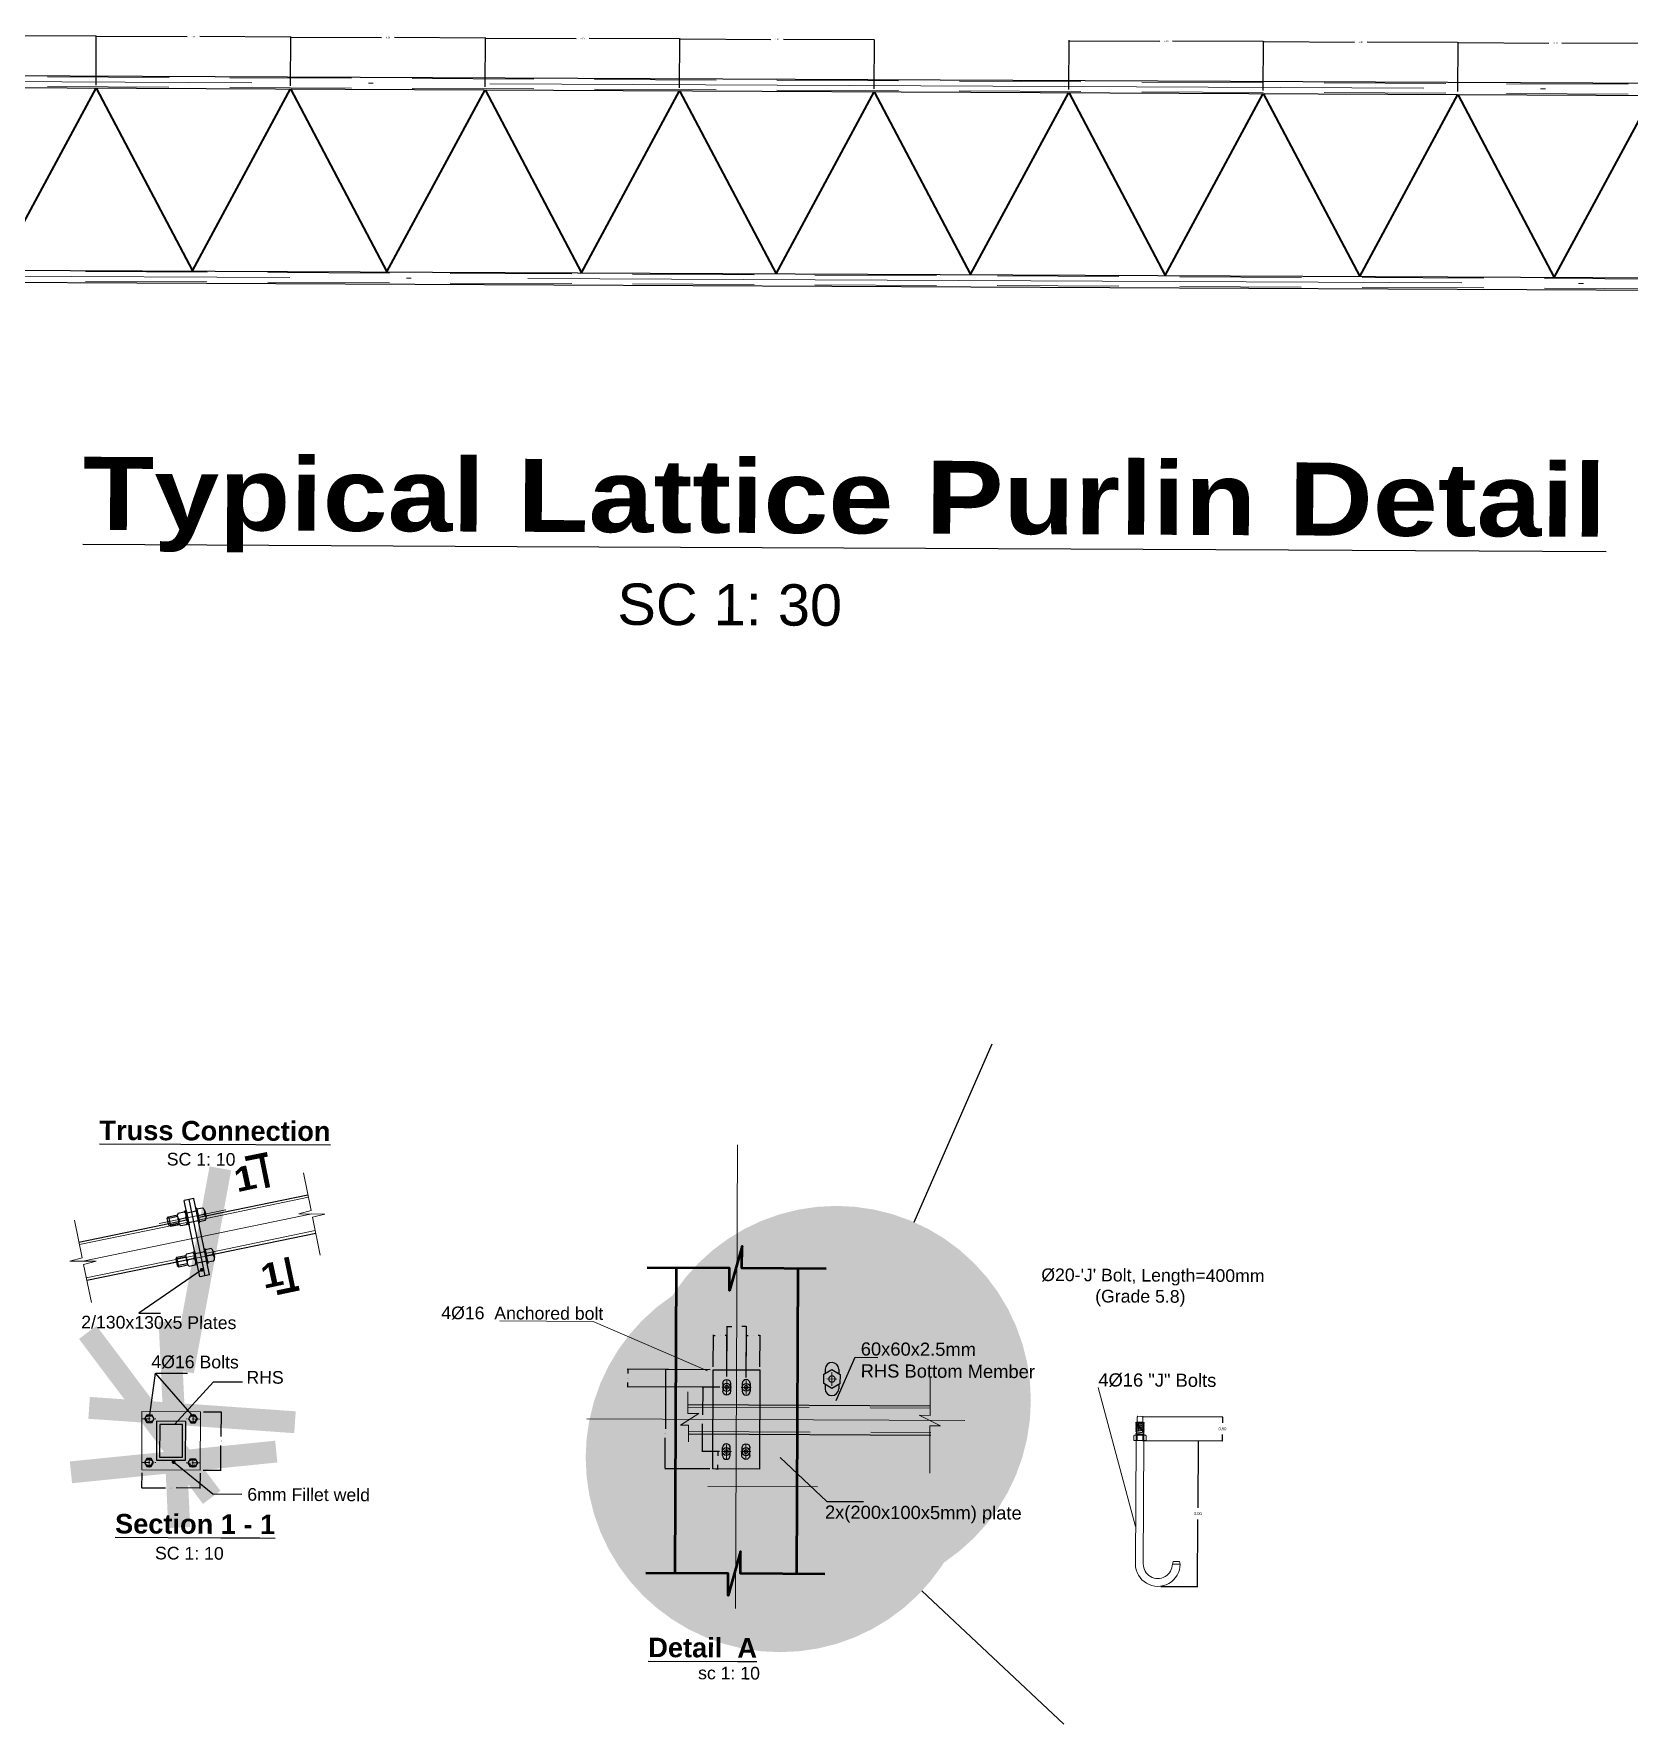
# Model space of a CAD drawing. Extents: x 60675 to 406257, y -6788 to 756297.
# Drawn here: x 393749.48 to 393782.28, y 755231.21 to 755265.96 of the extents above; entities that cross this region are included whole.
import ezdxf

# ---------------------------------------------------------------- set-up
doc = ezdxf.new("R2010")
doc.units = 0
for name, pattern in [('ACAD_ISO04W100', [3000, 2400, -300, 0, -300]), ('CENTER', [50.8, 31.75, -6.35, 6.35, -6.35]), ('CENTERX2', [101.6, 63.5, -12.7, 12.7, -12.7]), ('DASHED', [0.75, 0.5, -0.25])]:
    doc.linetypes.add(name, pattern=pattern)
doc.layers.get('0').update_dxf_attribs({"linetype": 'CONTINUOUS'})
doc.layers.get('Defpoints').update_dxf_attribs({"linetype": 'CONTINUOUS'})
for name, color, linetype, lineweight in [('AXI', 5, 'CENTER', 13), ('Axis', 144, 'CENTERX2', 9), ('CONC', 6, 'CONTINUOUS', 50), ('Dimension', 247, 'CONTINUOUS', 20), ('hidden steel', 142, 'DASHED', 9), ('PUR', 52, 'CONTINUOUS', 25), ('RAFTER', 4, 'CONTINUOUS', 20), ('sec', 4, 'CONTINUOUS', 15), ('steel', 40, 'CONTINUOUS', 25), ('TEXT', 7, 'CONTINUOUS', 25)]:
    doc.layers.add(name, color=color, linetype=linetype, lineweight=lineweight)
doc.styles.add('ARIAL', font='arial.ttf')
doc.styles.add('ST-T-30', font='arial.ttf', dxfattribs={"height": 85})
doc.styles.add('t10', font='arial.ttf', dxfattribs={"height": 27})
doc.styles.add('t20', font='arial.ttf', dxfattribs={"height": 55})
doc.styles.add('yonas', font='TCM_____.TTF')
doc.dimstyles.new('D10', dxfattribs={"dimtxt": 30, "dimasz": 10, "dimexe": 10, "dimexo": 20, "dimgap": 5, "dimtad": 1, "dimdec": 0, "dimzin": 1, "dimdsep": 46, "dimtxsty": 't10', "dimblk1": 'ARCHTICK', "dimblk2": 'ARCHTICK', "dimsah": 1, "dimcen": 0.09, "dimdle": 10, "dimclrd": 256, "dimclre": 256, "dimclrt": 256, "dimadec": 0, "dimazin": 0, "dimtfac": 1, "dimtdec": 0, "dimtofl": 0, "dimtmove": 0, "dimatfit": 3, "dimldrblk": 'ARCHTICK', "dimfxl": 1, "dimtolj": 1, "dimtzin": 0, "dimlwe": -1, "dimarcsym": 0})
doc.dimstyles.new('detail', dxfattribs={"dimtxt": 10, "dimasz": 3, "dimexe": 7, "dimexo": 7, "dimgap": 2, "dimtad": 1, "dimtoh": 1, "dimdec": 1, "dimzin": 0, "dimdsep": 46, "dimtxsty": 'yonas', "dimblk": 'ARCHTICK', "dimcen": 0.03, "dimdle": 7, "dimclrd": 13, "dimclrt": 1, "dimadec": 0, "dimazin": 0, "dimtfac": 1, "dimtdec": 1, "dimtofl": 0, "dimtmove": 0, "dimatfit": 3, "dimldrblk": 'ARCHTICK', "dimfxl": 10, "dimfxlon": 1, "dimtolj": 1, "dimtzin": 0, "dimarcsym": 1})
doc.dimstyles.get("Standard").update_dxf_attribs({"dimtxt": 0.18, "dimasz": 0.18, "dimexe": 0.18, "dimexo": 0.0625, "dimgap": 0.09, "dimtad": 0, "dimtih": 1, "dimtoh": 1, "dimdec": 4, "dimzin": 0, "dimdsep": 46, "dimtxsty": 'Standard', "dimcen": 0.09, "dimadec": 0, "dimazin": 0, "dimtfac": 1, "dimtdec": 4, "dimtofl": 0, "dimtmove": 0, "dimatfit": 3, "dimfxl": 1, "dimtolj": 1, "dimtzin": 0, "dimarcsym": 0})

# ---------------------------------------------------------------- blocks, each defined once
blk = doc.blocks.new('_ARCHTICK')
at = {"color": 0, "linetype": 'ByBlock', "const_width": 0.15}
blk.add_lwpolyline([(-0.5, -0.5), (0.5, 0.5)], dxfattribs=at)
blk = doc.blocks.new('*D42')
at = {"color": 0, "lineweight": -2}
for p, q in [((393752.97, 755237.633), (393753.344, 755237.631)), ((393753.334, 755237.621), (393753.331, 755237.126)), ((393753.328, 755236.441), (393753.331, 755236.936)), ((393752.964, 755236.433), (393753.338, 755236.431))]:
    blk.add_line(p, q, dxfattribs=at)
at = {"color": 0, "lineweight": 25}
for points in [[(393753.332, 755237.621), (393753.335, 755237.621), (393753.334, 755237.631)], [(393753.327, 755236.441), (393753.33, 755236.441), (393753.328, 755236.431)]]:
    blk.add_solid(points, dxfattribs=at)
at = {"layer": 'Defpoints', "color": 0, "lineweight": 25}
for p in [(393752.907, 755237.633), (393753.334, 755237.631), (393752.902, 755236.433)]:
    blk.add_point(p, dxfattribs=at)
at = {"color": 0, "insert": (393753.331, 755237.031), "char_height": 0.01, "attachment_point": 5}
blk.add_mtext('\\A1;1.2000', dxfattribs=at)
blk = doc.blocks.new('*D43')
at = {"color": 0, "lineweight": -2}
for p, q in [((393751.701, 755236.376), (393751.7, 755236.058)), ((393752.901, 755236.371), (393752.9, 755236.053)), ((393751.71, 755236.068), (393752.189, 755236.066)), ((393752.89, 755236.063), (393752.411, 755236.065))]:
    blk.add_line(p, q, dxfattribs=at)
at = {"color": 0, "lineweight": 25}
for points in [[(393751.71, 755236.07), (393751.71, 755236.066), (393751.7, 755236.068)], [(393752.89, 755236.064), (393752.89, 755236.061), (393752.9, 755236.063)]]:
    blk.add_solid(points, dxfattribs=at)
at = {"layer": 'Defpoints', "color": 0, "lineweight": 25}
for p in [(393751.702, 755236.439), (393752.902, 755236.433), (393752.9, 755236.063)]:
    blk.add_point(p, dxfattribs=at)
at = {"color": 0, "insert": (393752.3, 755236.065), "char_height": 0.01, "attachment_point": 5}
blk.add_mtext('\\A1;1.2000', dxfattribs=at)
blk = doc.blocks.new('A$C25C70FC9')
at = {"layer": 'sec', "ltscale": 20, "const_width": 26}
for points in [[(136.5, 42.1), (136.5, 166.3)], [(136.5, 76.2), (316.5, 76.2)]]:
    blk.add_lwpolyline(points, dxfattribs=at)
blk = doc.blocks.new('A$C105B05BA')
at = {"layer": 'AXI', "linetype": 'CENTER'}
for p, q in [((28.1, 0), (-28.1, 0)), ((0, 20.4), (0, -20.4))]:
    blk.add_line(p, q, dxfattribs=at)
blk.add_circle((0, 0), 13, dxfattribs=at)
at = {"layer": 'steel'}
blk.add_lwpolyline([(-9.6, 16.7), (-19.2, 0), (-9.6, -16.7), (9.6, -16.7), (19.2, 0), (9.6, 16.7)], close=True, dxfattribs=at)
blk = doc.blocks.new('*D44')
at = {"color": 0, "lineweight": -2}
for p, q in [((393772.278, 755237.041), (393773.432, 755237.036)), ((393773.422, 755237.026), (393773.415, 755235.658)), ((393773.408, 755234.049), (393773.414, 755235.418)), ((393772.654, 755234.043), (393773.418, 755234.039))]:
    blk.add_line(p, q, dxfattribs=at)
at = {"color": 0, "lineweight": 25}
for points in [[(393773.42, 755237.026), (393773.424, 755237.026), (393773.422, 755237.036)], [(393773.406, 755234.049), (393773.41, 755234.049), (393773.408, 755234.039)]]:
    blk.add_solid(points, dxfattribs=at)
at = {"layer": 'Defpoints', "color": 0, "lineweight": 25}
for p in [(393772.215, 755237.042), (393773.422, 755237.036), (393772.591, 755234.043)]:
    blk.add_point(p, dxfattribs=at)
at = {"color": 0, "insert": (393773.415, 755235.538), "char_height": 0.06, "attachment_point": 5}
blk.add_mtext('\\A1;3.00', dxfattribs=at)
blk = doc.blocks.new('*D45')
at = {"color": 0, "lineweight": -2}
for p, q in [((393772.29, 755237.538), (393773.933, 755237.53)), ((393773.923, 755237.52), (393773.923, 755237.402)), ((393772.278, 755237.041), (393773.931, 755237.034)), ((393773.921, 755237.044), (393773.922, 755237.162))]:
    blk.add_line(p, q, dxfattribs=at)
at = {"color": 0, "lineweight": 25}
for points in [[(393773.922, 755237.52), (393773.925, 755237.52), (393773.923, 755237.53)], [(393773.919, 755237.044), (393773.923, 755237.044), (393773.921, 755237.034)]]:
    blk.add_solid(points, dxfattribs=at)
at = {"layer": 'Defpoints', "color": 0, "lineweight": 25}
for p in [(393772.227, 755237.538), (393773.923, 755237.53), (393772.215, 755237.042)]:
    blk.add_point(p, dxfattribs=at)
at = {"color": 0, "insert": (393773.922, 755237.282), "char_height": 0.06, "attachment_point": 5}
blk.add_mtext('\\A1;0.50', dxfattribs=at)
blk = doc.blocks.new('*D46')
at = {"color": 0, "lineweight": -2}
for p, q in [((393763.452, 755238.559), (393763.455, 755239.212)), ((393763.465, 755239.202), (393763.493, 755239.202)), ((393763.725, 755239.201), (393763.696, 755239.201)), ((393763.731, 755238.358), (393763.735, 755239.211))]:
    blk.add_line(p, q, dxfattribs=at)
at = {"color": 0, "lineweight": 25}
for points in [[(393763.465, 755239.204), (393763.465, 755239.201), (393763.455, 755239.202)], [(393763.725, 755239.203), (393763.725, 755239.199), (393763.735, 755239.201)]]:
    blk.add_solid(points, dxfattribs=at)
at = {"layer": 'Defpoints', "color": 0, "lineweight": 25}
for p in [(393763.735, 755239.201), (393763.451, 755238.496), (393763.731, 755238.295)]:
    blk.add_point(p, dxfattribs=at)
at = {"color": 0, "insert": (393763.595, 755239.202), "char_height": 0.01, "attachment_point": 5}
blk.add_mtext('\\A1;{\\H0.5x;0.2802}', dxfattribs=at)
blk = doc.blocks.new('*D47')
at = {"color": 0, "lineweight": -2}
for p, q in [((393763.731, 755238.358), (393763.736, 755239.395)), ((393763.746, 755239.385), (393763.834, 755239.384)), ((393764.126, 755239.383), (393764.038, 755239.383)), ((393764.131, 755238.336), (393764.136, 755239.393))]:
    blk.add_line(p, q, dxfattribs=at)
at = {"color": 0, "lineweight": 25}
for points in [[(393763.746, 755239.386), (393763.746, 755239.383), (393763.736, 755239.385)], [(393764.126, 755239.385), (393764.126, 755239.381), (393764.136, 755239.383)]]:
    blk.add_solid(points, dxfattribs=at)
at = {"layer": 'Defpoints', "color": 0, "lineweight": 25}
for p in [(393764.136, 755239.383), (393763.731, 755238.295), (393764.13, 755238.274)]:
    blk.add_point(p, dxfattribs=at)
at = {"color": 0, "insert": (393763.936, 755239.384), "char_height": 0.01, "attachment_point": 5}
blk.add_mtext('\\A1;{\\H0.5x;0.3999}', dxfattribs=at)
blk = doc.blocks.new('*D48')
at = {"color": 0, "lineweight": -2}
for p, q in [((393764.131, 755238.336), (393764.135, 755239.209)), ((393764.145, 755239.199), (393764.173, 755239.199)), ((393764.405, 755239.198), (393764.376, 755239.198)), ((393764.412, 755238.554), (393764.415, 755239.208))]:
    blk.add_line(p, q, dxfattribs=at)
at = {"color": 0, "lineweight": 25}
for points in [[(393764.145, 755239.201), (393764.145, 755239.197), (393764.135, 755239.199)], [(393764.405, 755239.199), (393764.405, 755239.196), (393764.415, 755239.198)]]:
    blk.add_solid(points, dxfattribs=at)
at = {"layer": 'Defpoints', "color": 0, "lineweight": 25}
for p in [(393764.415, 755239.198), (393764.13, 755238.274), (393764.411, 755238.492)]:
    blk.add_point(p, dxfattribs=at)
at = {"color": 0, "insert": (393764.275, 755239.198), "char_height": 0.01, "attachment_point": 5}
blk.add_mtext('\\A1;{\\H0.5x;0.2800}', dxfattribs=at)
blk = doc.blocks.new('*D49')
at = {"color": 0, "lineweight": -2}
for p, q in [((393763.581, 755236.815), (393763.539, 755236.816)), ((393763.547, 755236.466), (393763.548, 755236.543)), ((393763.549, 755236.806), (393763.549, 755236.728)), ((393763.504, 755236.456), (393763.557, 755236.456))]:
    blk.add_line(p, q, dxfattribs=at)
at = {"color": 0, "lineweight": 25}
for points in [[(393763.547, 755236.806), (393763.551, 755236.806), (393763.549, 755236.816)], [(393763.546, 755236.466), (393763.549, 755236.466), (393763.547, 755236.456)]]:
    blk.add_solid(points, dxfattribs=at)
at = {"layer": 'Defpoints', "color": 0, "lineweight": 25}
for p in [(393763.549, 755236.816), (393763.643, 755236.815), (393763.442, 755236.456)]:
    blk.add_point(p, dxfattribs=at)
at = {"color": 0, "insert": (393763.548, 755236.636), "char_height": 0.01, "attachment_point": 5}
blk.add_mtext('\\A1;{\\H0.5x;0.3599}', dxfattribs=at)
blk = doc.blocks.new('*D50')
at = {"color": 0, "lineweight": -2}
for p, q in [((393763.587, 755238.136), (393763.226, 755238.138)), ((393763.236, 755238.127), (393763.234, 755237.57)), ((393763.23, 755236.827), (393763.233, 755237.385)), ((393763.581, 755236.815), (393763.22, 755236.817))]:
    blk.add_line(p, q, dxfattribs=at)
at = {"color": 0, "lineweight": 25}
for points in [[(393763.235, 755238.127), (393763.238, 755238.127), (393763.236, 755238.137)], [(393763.229, 755236.827), (393763.232, 755236.827), (393763.23, 755236.817)]]:
    blk.add_solid(points, dxfattribs=at)
at = {"layer": 'Defpoints', "color": 0, "lineweight": 25}
for p in [(393763.236, 755238.137), (393763.65, 755238.136), (393763.643, 755236.815)]:
    blk.add_point(p, dxfattribs=at)
at = {"color": 0, "insert": (393763.233, 755237.477), "char_height": 0.01, "attachment_point": 5}
blk.add_mtext('\\A1;{\\H0.5x;1.3204}', dxfattribs=at)
blk = doc.blocks.new('*D51')
at = {"color": 0, "lineweight": -2}
for p, q in [((393763.389, 755238.497), (393761.686, 755238.505)), ((393761.694, 755238.155), (393761.695, 755238.232)), ((393761.696, 755238.495), (393761.696, 755238.417)), ((393763.565, 755238.136), (393761.684, 755238.145))]:
    blk.add_line(p, q, dxfattribs=at)
at = {"color": 0, "lineweight": 25}
for points in [[(393761.694, 755238.495), (393761.698, 755238.495), (393761.696, 755238.505)], [(393761.693, 755238.155), (393761.696, 755238.155), (393761.694, 755238.145)]]:
    blk.add_solid(points, dxfattribs=at)
at = {"layer": 'Defpoints', "color": 0, "lineweight": 25}
for p in [(393761.696, 755238.505), (393763.451, 755238.496), (393763.628, 755238.136)]:
    blk.add_point(p, dxfattribs=at)
at = {"color": 0, "insert": (393761.695, 755238.325), "char_height": 0.01, "attachment_point": 5}
blk.add_mtext('\\A1;{\\H0.5x;0.3599}', dxfattribs=at)
blk = doc.blocks.new('*D52')
at = {"color": 0, "lineweight": -2}
for p, q in [((393763.389, 755238.497), (393762.463, 755238.501)), ((393762.473, 755238.491), (393762.468, 755237.282)), ((393762.464, 755236.471), (393762.467, 755237.097)), ((393763.379, 755236.456), (393762.454, 755236.461))]:
    blk.add_line(p, q, dxfattribs=at)
at = {"color": 0, "lineweight": 25}
for points in [[(393762.472, 755238.491), (393762.475, 755238.491), (393762.473, 755238.501)], [(393762.462, 755236.471), (393762.465, 755236.471), (393762.464, 755236.461)]]:
    blk.add_solid(points, dxfattribs=at)
at = {"layer": 'Defpoints', "color": 0, "lineweight": 25}
for p in [(393763.451, 755238.496), (393762.464, 755236.461), (393763.442, 755236.456)]:
    blk.add_point(p, dxfattribs=at)
at = {"color": 0, "insert": (393762.467, 755237.19), "char_height": 0.01, "attachment_point": 5}
blk.add_mtext('\\A1;{\\H0.5x;2.0403}', dxfattribs=at)
blk = doc.blocks.new('*D59')
at = {"color": 0, "lineweight": -2}
for p, q in [((393746.762, 755264.925), (393746.767, 755265.939)), ((393746.777, 755265.929), (393748.635, 755265.921)), ((393750.757, 755265.911), (393748.899, 755265.919)), ((393750.762, 755264.906), (393750.767, 755265.921))]:
    blk.add_line(p, q, dxfattribs=at)
at = {"color": 0, "lineweight": 25}
for points in [[(393746.777, 755265.931), (393746.777, 755265.928), (393746.767, 755265.929)], [(393750.757, 755265.912), (393750.757, 755265.909), (393750.767, 755265.911)]]:
    blk.add_solid(points, dxfattribs=at)
at = {"layer": 'Defpoints', "color": 0, "lineweight": 25}
for p in [(393750.767, 755265.911), (393746.762, 755264.863), (393750.762, 755264.844)]:
    blk.add_point(p, dxfattribs=at)
at = {"color": 0, "insert": (393748.767, 755265.92), "char_height": 0.06, "attachment_point": 5}
blk.add_mtext('\\A1;{\\H0.52083x;4.00}', dxfattribs=at)
blk = doc.blocks.new('*D60')
at = {"color": 0, "lineweight": -2}
for p, q in [((393750.762, 755264.906), (393750.767, 755265.921)), ((393750.777, 755265.911), (393752.635, 755265.902)), ((393754.757, 755265.892), (393752.899, 755265.901)), ((393754.762, 755264.888), (393754.767, 755265.902))]:
    blk.add_line(p, q, dxfattribs=at)
at = {"color": 0, "lineweight": 25}
for points in [[(393750.777, 755265.912), (393750.777, 755265.909), (393750.767, 755265.911)], [(393754.757, 755265.894), (393754.757, 755265.89), (393754.767, 755265.892)]]:
    blk.add_solid(points, dxfattribs=at)
at = {"layer": 'Defpoints', "color": 0, "lineweight": 25}
for p in [(393754.767, 755265.892), (393750.762, 755264.844), (393754.762, 755264.825)]:
    blk.add_point(p, dxfattribs=at)
at = {"color": 0, "insert": (393752.767, 755265.901), "char_height": 0.06, "attachment_point": 5}
blk.add_mtext('\\A1;{\\H0.52083x;4.00}', dxfattribs=at)
blk = doc.blocks.new('*D61')
at = {"color": 0, "lineweight": -2}
for p, q in [((393754.762, 755264.888), (393754.767, 755265.902)), ((393754.777, 755265.892), (393756.635, 755265.883)), ((393758.757, 755265.873), (393756.899, 755265.882)), ((393758.762, 755264.869), (393758.767, 755265.883))]:
    blk.add_line(p, q, dxfattribs=at)
at = {"color": 0, "lineweight": 25}
for points in [[(393754.777, 755265.893), (393754.777, 755265.89), (393754.767, 755265.892)], [(393758.757, 755265.875), (393758.757, 755265.871), (393758.767, 755265.873)]]:
    blk.add_solid(points, dxfattribs=at)
at = {"layer": 'Defpoints', "color": 0, "lineweight": 25}
for p in [(393758.767, 755265.873), (393754.762, 755264.825), (393758.762, 755264.806)]:
    blk.add_point(p, dxfattribs=at)
at = {"color": 0, "insert": (393756.767, 755265.882), "char_height": 0.06, "attachment_point": 5}
blk.add_mtext('\\A1;{\\H0.52083x;4.00}', dxfattribs=at)
blk = doc.blocks.new('*D62')
at = {"color": 0, "lineweight": -2}
for p, q in [((393778.762, 755264.775), (393778.767, 755265.789)), ((393778.777, 755265.779), (393780.635, 755265.77)), ((393782.757, 755265.76), (393780.898, 755265.769)), ((393782.762, 755264.756), (393782.767, 755265.77))]:
    blk.add_line(p, q, dxfattribs=at)
at = {"color": 0, "lineweight": 25}
for points in [[(393778.777, 755265.781), (393778.777, 755265.777), (393778.767, 755265.779)], [(393782.757, 755265.762), (393782.757, 755265.759), (393782.767, 755265.76)]]:
    blk.add_solid(points, dxfattribs=at)
at = {"layer": 'Defpoints', "color": 0, "lineweight": 25}
for p in [(393782.767, 755265.76), (393778.762, 755264.712), (393782.762, 755264.694)]:
    blk.add_point(p, dxfattribs=at)
at = {"color": 0, "insert": (393780.767, 755265.77), "char_height": 0.06, "attachment_point": 5}
blk.add_mtext('\\A1;{\\H0.52083x;4.00}', dxfattribs=at)
blk = doc.blocks.new('*D69')
at = {"color": 0, "lineweight": -2}
for p, q in [((393758.762, 755264.869), (393758.767, 755265.883)), ((393758.777, 755265.873), (393760.635, 755265.864)), ((393762.757, 755265.854), (393760.899, 755265.863)), ((393762.762, 755264.85), (393762.767, 755265.864))]:
    blk.add_line(p, q, dxfattribs=at)
at = {"color": 0, "lineweight": 25}
for points in [[(393758.777, 755265.875), (393758.777, 755265.871), (393758.767, 755265.873)], [(393762.757, 755265.856), (393762.757, 755265.853), (393762.767, 755265.854)]]:
    blk.add_solid(points, dxfattribs=at)
at = {"layer": 'Defpoints', "color": 0, "lineweight": 25}
for p in [(393762.767, 755265.854), (393758.762, 755264.806), (393762.762, 755264.788)]:
    blk.add_point(p, dxfattribs=at)
at = {"color": 0, "insert": (393760.767, 755265.864), "char_height": 0.06, "attachment_point": 5}
blk.add_mtext('\\A1;{\\H0.52083x;4.00}', dxfattribs=at)
blk = doc.blocks.new('*D70')
at = {"color": 0, "lineweight": -2}
for p, q in [((393762.762, 755264.85), (393762.767, 755265.864)), ((393762.777, 755265.854), (393764.635, 755265.845)), ((393766.757, 755265.836), (393764.898, 755265.844)), ((393766.762, 755264.831), (393766.767, 755265.845))]:
    blk.add_line(p, q, dxfattribs=at)
at = {"color": 0, "lineweight": 25}
for points in [[(393762.777, 755265.856), (393762.777, 755265.853), (393762.767, 755265.854)], [(393766.757, 755265.837), (393766.757, 755265.834), (393766.767, 755265.835)]]:
    blk.add_solid(points, dxfattribs=at)
at = {"layer": 'Defpoints', "color": 0, "lineweight": 25}
for p in [(393766.767, 755265.835), (393762.762, 755264.788), (393766.762, 755264.769)]:
    blk.add_point(p, dxfattribs=at)
at = {"color": 0, "insert": (393764.767, 755265.845), "char_height": 0.06, "attachment_point": 5}
blk.add_mtext('\\A1;{\\H0.52083x;4.00}', dxfattribs=at)
blk = doc.blocks.new('*D71')
at = {"color": 0, "lineweight": -2}
for p, q in [((393770.762, 755264.812), (393770.767, 755265.827)), ((393770.777, 755265.817), (393772.635, 755265.808)), ((393774.757, 755265.798), (393772.898, 755265.807)), ((393774.762, 755264.794), (393774.767, 755265.808))]:
    blk.add_line(p, q, dxfattribs=at)
at = {"color": 0, "lineweight": 25}
for points in [[(393770.777, 755265.818), (393770.777, 755265.815), (393770.767, 755265.817)], [(393774.757, 755265.8), (393774.757, 755265.796), (393774.767, 755265.798)]]:
    blk.add_solid(points, dxfattribs=at)
at = {"layer": 'Defpoints', "color": 0, "lineweight": 25}
for p in [(393774.767, 755265.798), (393770.762, 755264.75), (393774.762, 755264.731)]:
    blk.add_point(p, dxfattribs=at)
at = {"color": 0, "insert": (393772.767, 755265.807), "char_height": 0.06, "attachment_point": 5}
blk.add_mtext('\\A1;{\\H0.52083x;4.00}', dxfattribs=at)
blk = doc.blocks.new('*D72')
at = {"color": 0, "lineweight": -2}
for p, q in [((393774.762, 755264.794), (393774.767, 755265.808)), ((393774.777, 755265.798), (393776.635, 755265.789)), ((393778.757, 755265.779), (393776.898, 755265.788)), ((393778.762, 755264.775), (393778.767, 755265.789))]:
    blk.add_line(p, q, dxfattribs=at)
at = {"color": 0, "lineweight": 25}
for points in [[(393774.777, 755265.799), (393774.777, 755265.796), (393774.767, 755265.798)], [(393778.757, 755265.781), (393778.757, 755265.777), (393778.767, 755265.779)]]:
    blk.add_solid(points, dxfattribs=at)
at = {"layer": 'Defpoints', "color": 0, "lineweight": 25}
for p in [(393778.767, 755265.779), (393774.762, 755264.731), (393778.762, 755264.712)]:
    blk.add_point(p, dxfattribs=at)
at = {"color": 0, "insert": (393776.767, 755265.788), "char_height": 0.06, "attachment_point": 5}
blk.add_mtext('\\A1;{\\H0.52083x;4.00}', dxfattribs=at)
blk = doc.blocks.new('bolt')
at = {"layer": 'AXI', "linetype": 'CENTER'}
for p, q in [((59724.73, -5151.82), (59722.69, -5151.82)), ((59723.71, -5150.42), (59723.71, -5153.23))]:
    blk.add_line(p, q, dxfattribs=at)
blk.add_circle((59723.71, -5151.82), 0.374, dxfattribs=at)
at = {"layer": 'PUR'}
for p, q in [((59722.91, -5151.02), (59722.91, -5152.62)), ((59724.51, -5151.02), (59724.51, -5152.62))]:
    blk.add_line(p, q, dxfattribs=at)
blk.add_circle((59723.71, -5151.82), 0.8, dxfattribs=at)
for centre, start, end in [((59723.71, -5151.02), 0, 180), ((59723.71, -5152.62), 180, 0)]:
    blk.add_arc(centre, 0.8, start, end, dxfattribs=at)

msp = doc.modelspace()

# ---------------------------------------------------------------- linework, layer by layer
at = {"layer": 'AXI', "linetype": 'CENTER'}
for p, q in [((393765.9946, 755238.3048), (393765.79052, 755238.30578)), ((393765.89323, 755238.44592), (393765.89189, 755238.16466))]:
    msp.add_line(p, q, dxfattribs=at)
msp.add_circle((393765.89256, 755238.30529), 0.065, dxfattribs=at)
at = {"layer": 'Axis', "linetype": 'ACAD_ISO04W100', "ltscale": 0.008}
for p, q in [((393734.7627, 755265.04413), (393806.76191, 755264.70583)), ((393735.5439, 755261.04041), (393805.94312, 755260.70963)), ((393763.90826, 755233.58566), (393763.95305, 755243.11849)), ((393750.49214, 755240.72703), (393755.19942, 755241.69795)), ((393771.3688, 755238.13305), (393772.1371, 755235.27364)), ((393760.85572, 755237.48845), (393768.62339, 755237.45195))]:
    msp.add_line(p, q, dxfattribs=at)
at = {"layer": 'CONC'}
for p, q in [((393762.69114, 755240.58711), (393762.66166, 755234.31129)), ((393765.19112, 755240.57537), (393765.16163, 755234.29954))]:
    msp.add_line(p, q, dxfattribs=at)
for points in [[(393765.77473, 755240.57262), (393764.04359, 755240.58076), (393764.04572, 755241.03417), (393763.78638, 755240.12809), (393763.78851, 755240.58196), (393762.09277, 755240.58992)], [(393765.74524, 755234.2968), (393764.01411, 755234.30493), (393764.01624, 755234.75835), (393763.75689, 755233.85226), (393763.75902, 755234.30613), (393762.06328, 755234.3141)]]:
    msp.add_lwpolyline(points, dxfattribs=at)
at = {"layer": 'Dimension'}
for p, q in [((393759.0627, 755239.49918), (393760.98669, 755239.49014)), ((393763.34062, 755236.09626), (393765.59632, 755236.08566))]:
    msp.add_line(p, q, dxfattribs=at)
msp.add_lwpolyline([(393762.92918, 755238.04053), (393762.92711, 755237.59885), (393763.15386, 755237.59779), (393763.15386, 755237.59779), (393763.15386, 755237.59779), (393762.77611, 755237.35792), (393762.94357, 755237.35713), (393762.94196, 755237.01577)], dxfattribs=at)
at = {"layer": 'hidden steel', "ltscale": 5}
for p, q in [((393734.76317, 755265.14413), (393806.76238, 755264.80583)), ((393734.76223, 755264.94413), (393806.76144, 755264.60583)), ((393735.54343, 755260.94041), (393805.94265, 755260.60963)), ((393735.54437, 755261.14041), (393805.94359, 755260.80963)), ((393752.86171, 755241.57328), (393755.12882, 755242.0409)), ((393750.42154, 755241.06998), (393752.66583, 755241.53288)), ((393753.00461, 755240.88775), (393755.27002, 755241.35501)), ((393750.56274, 755240.38409), (393752.80873, 755240.84735)), ((393762.92772, 755237.72872), (393767.91018, 755237.70531)), ((393762.94296, 755237.22708), (393767.92542, 755237.20367))]:
    msp.add_line(p, q, dxfattribs=at)
at = {"layer": 'PUR'}
for p, q in [((393752.45292, 755241.71505), (393752.57041, 755241.73945)), ((393752.77083, 755242.01387), (393752.57468, 755241.97314)), ((393752.9532, 755241.81893), (393752.83571, 755241.79454)), ((393752.83571, 755241.79454), (393752.88857, 755241.53997)), ((393752.86214, 755241.66725), (393752.97963, 755241.69165)), ((393752.99713, 755241.76167), (393753.02356, 755241.63438)), ((393752.22799, 755241.60706), (393752.25126, 755241.64254)), ((393752.25645, 755241.46999), (393752.22799, 755241.60706)), ((393752.25126, 755241.64254), (393752.43588, 755241.68087)), ((393752.29193, 755241.44671), (393752.25645, 755241.46999)), ((393752.29193, 755241.44671), (393752.47654, 755241.48505)), ((393752.43542, 755241.64503), (393752.46185, 755241.51775)), ((393752.59684, 755241.61216), (393752.47935, 755241.58777)), ((393752.50578, 755241.46048), (393752.62327, 755241.48488)), ((393753.00606, 755241.56436), (393752.88857, 755241.53997)), ((393752.42582, 755240.80948), (393752.40254, 755240.774)), ((393752.40254, 755240.774), (393752.43101, 755240.63693)), ((393752.42582, 755240.80948), (393752.61043, 755240.84781)), ((393752.46648, 755240.61365), (393752.65109, 755240.65199)), ((393752.60997, 755240.81197), (393752.6364, 755240.68468)), ((393752.62747, 755240.88199), (393752.74496, 755240.90639)), ((393752.77139, 755240.7791), (393752.6539, 755240.7547)), ((393752.68033, 755240.62742), (393752.79782, 755240.65182)), ((393752.77419, 755240.88182), (393752.78137, 755240.88331)), ((393752.81486, 755240.68599), (393752.82203, 755240.68748)), ((393753.12775, 755240.98587), (393753.01026, 755240.96148)), ((393753.06312, 755240.70691), (393753.01026, 755240.96148)), ((393753.03669, 755240.83419), (393753.15418, 755240.85859)), ((393753.18061, 755240.7313), (393753.06312, 755240.70691)), ((393753.17168, 755240.92861), (393753.19811, 755240.80132)), ((393752.43101, 755240.63693), (393752.46648, 755240.61365)), ((393753.09594, 755240.44725), (393752.90012, 755240.40659))]:
    msp.add_line(p, q, dxfattribs=at)
for points in [[(393752.89999, 755240.40656), (393752.57468, 755241.97314)], [(393752.6726, 755241.99347), (393752.9979, 755240.42689)], [(393752.6726, 755241.99347), (393752.9979, 755240.42689)], [(393753.09581, 755240.44722), (393752.77051, 755242.01381)]]:
    msp.add_lwpolyline(points, dxfattribs=at)
msp.add_lwpolyline([(393763.4513, 755238.49642), (393764.41135, 755238.49191), (393764.40176, 755236.45163), (393763.44171, 755236.45614)], close=True, dxfattribs=at)
for centre, start, end in [((393752.51672, 755241.66191), 140.210987, 243.250591), ((393752.53304, 755241.6653), 320.210987, 63.250591), ((393752.91583, 755241.74479), 320.210987, 63.250591), ((393752.94226, 755241.6175), 320.210987, 63.250591), ((393752.54315, 755241.53463), 140.210987, 243.250591), ((393752.55947, 755241.53802), 320.210987, 63.250591), ((393752.69127, 755240.82885), 140.210987, 243.250591), ((393752.7177, 755240.70157), 140.210987, 243.250591), ((393752.70759, 755240.83224), 320.210987, 63.250591), ((393752.73402, 755240.70495), 320.210987, 63.250591), ((393753.09038, 755240.91173), 320.210987, 63.250591), ((393753.11681, 755240.78444), 320.210987, 63.250591)]:
    msp.add_arc(centre, 0.08303, start, end, dxfattribs=at)
at = {"layer": 'RAFTER', "color": 8, "linetype": 'CENTER'}
for p, q in [((393752.05926, 755241.50053), (393753.43002, 755241.78517)), ((393752.23381, 755240.66747), (393753.60457, 755240.95211))]:
    msp.add_line(p, q, dxfattribs=at)
at = {"layer": 'RAFTER'}
for p, q in [((393752.59964, 755241.71488), (393752.60682, 755241.71637)), ((393752.64031, 755241.51906), (393752.64748, 755241.52054))]:
    msp.add_line(p, q, dxfattribs=at)
at = {"layer": 'RAFTER', "color": 1}
msp.add_lwpolyline([(393751.70174, 755236.43879), (393752.90173, 755236.43315), (393752.90737, 755237.63314), (393751.70738, 755237.63878)], close=True, dxfattribs=at)
at = {"layer": 'sec'}
for p, q in [((393755.18535, 755241.76617), (393755.02505, 755242.54333)), ((393754.92899, 755241.69922), (393755.18535, 755241.76617)), ((393755.46985, 755241.69668), (393754.92899, 755241.69922)), ((393755.21349, 755241.62973), (393755.46985, 755241.69668)), ((393750.47807, 755240.79525), (393750.31778, 755241.57241)), ((393755.37379, 755240.85257), (393755.21349, 755241.62973)), ((393750.22172, 755240.7283), (393750.47807, 755240.79525)), ((393750.76257, 755240.72576), (393750.22172, 755240.7283)), ((393750.50621, 755240.65881), (393750.76257, 755240.72576)), ((393750.66651, 755239.88165), (393750.50621, 755240.65881)), ((393760.98669, 755239.49014), (393763.33123, 755238.47683))]:
    msp.add_line(p, q, dxfattribs=at)
at = {"layer": 'sec', "linetype": 'Continuous'}
for p, q in [((393772.16558, 755237.42111), (393772.16606, 755237.52247)), ((393772.16606, 755237.52247), (393772.18213, 755237.53839)), ((393772.18213, 755237.53839), (393772.2723, 755237.53797)), ((393772.2723, 755237.53797), (393772.28822, 755237.52189)), ((393772.28775, 755237.42053), (393772.28822, 755237.52189)), ((393772.16454, 755237.19911), (393772.14152, 755237.17522)), ((393772.14152, 755237.17522), (393772.2867, 755237.19853)), ((393772.14152, 755237.17522), (393772.16431, 755237.15111)), ((393772.16476, 755237.24711), (393772.14174, 755237.22322)), ((393772.14174, 755237.22322), (393772.28693, 755237.24653)), ((393772.14174, 755237.22322), (393772.16454, 755237.19911)), ((393772.1649, 755237.27711), (393772.14189, 755237.25322)), ((393772.14189, 755237.25322), (393772.28707, 755237.27653)), ((393772.14189, 755237.25322), (393772.16468, 755237.22911)), ((393772.16499, 755237.29511), (393772.14197, 755237.27122)), ((393772.14197, 755237.27122), (393772.28715, 755237.29453)), ((393772.14197, 755237.27122), (393772.16476, 755237.24711)), ((393772.16513, 755237.32511), (393772.14211, 755237.30122)), ((393772.14211, 755237.30122), (393772.2873, 755237.32453)), ((393772.14211, 755237.30122), (393772.1649, 755237.27711)), ((393772.16521, 755237.34311), (393772.1422, 755237.31921)), ((393772.1422, 755237.31921), (393772.28738, 755237.34253)), ((393772.1422, 755237.31921), (393772.16499, 755237.29511)), ((393772.16535, 755237.37311), (393772.14234, 755237.34921)), ((393772.14234, 755237.34921), (393772.28752, 755237.37253)), ((393772.14234, 755237.34921), (393772.16513, 755237.32511)), ((393772.16544, 755237.39111), (393772.14242, 755237.36721)), ((393772.14242, 755237.36721), (393772.28761, 755237.39053)), ((393772.14242, 755237.36721), (393772.16521, 755237.34311)), ((393772.16558, 755237.42111), (393772.14256, 755237.39721)), ((393772.14256, 755237.39721), (393772.28775, 755237.42053)), ((393772.14256, 755237.39721), (393772.16535, 755237.37311)), ((393772.14265, 755237.41521), (393772.16544, 755237.39111)), ((393772.16468, 755237.22911), (393772.14265, 755237.41521)), ((393772.14265, 755237.41521), (393772.28684, 755237.22853)), ((393772.16431, 755237.15111), (393772.3095, 755237.17443)), ((393772.16454, 755237.19911), (393772.30972, 755237.22243)), ((393772.16468, 755237.22911), (393772.30986, 755237.25243)), ((393772.16476, 755237.24711), (393772.30995, 755237.27043)), ((393772.1649, 755237.27711), (393772.31009, 755237.30043)), ((393772.16499, 755237.29511), (393772.31017, 755237.31843)), ((393772.16513, 755237.32511), (393772.31031, 755237.34843)), ((393772.16521, 755237.34311), (393772.3104, 755237.36643)), ((393772.16535, 755237.37311), (393772.31054, 755237.39642)), ((393772.16544, 755237.39111), (393772.31062, 755237.41442)), ((393772.16558, 755237.42111), (393772.28775, 755237.42053)), ((393772.16558, 755237.42111), (393772.28775, 755237.42053)), ((393772.3095, 755237.17443), (393772.28648, 755237.15054)), ((393772.30972, 755237.22243), (393772.2867, 755237.19853)), ((393772.2867, 755237.19853), (393772.3095, 755237.17443)), ((393772.28684, 755237.22853), (393772.31062, 755237.41442)), ((393772.30986, 755237.25243), (393772.28684, 755237.22853)), ((393772.30995, 755237.27043), (393772.28693, 755237.24653)), ((393772.28693, 755237.24653), (393772.30972, 755237.22243)), ((393772.31009, 755237.30043), (393772.28707, 755237.27653)), ((393772.28707, 755237.27653), (393772.30986, 755237.25243)), ((393772.31017, 755237.31843), (393772.28715, 755237.29453)), ((393772.28715, 755237.29453), (393772.30995, 755237.27043)), ((393772.31031, 755237.34843), (393772.2873, 755237.32453)), ((393772.2873, 755237.32453), (393772.31009, 755237.30043)), ((393772.3104, 755237.36643), (393772.28738, 755237.34253)), ((393772.28738, 755237.34253), (393772.31017, 755237.31843)), ((393772.31054, 755237.39642), (393772.28752, 755237.37253)), ((393772.28752, 755237.37253), (393772.31031, 755237.34843)), ((393772.31062, 755237.41442), (393772.28761, 755237.39053)), ((393772.28761, 755237.39053), (393772.3104, 755237.36643)), ((393772.28775, 755237.42053), (393772.31054, 755237.39642)), ((393772.10088, 755237.14141), (393772.10041, 755237.04225)), ((393772.35041, 755237.04107), (393772.10041, 755237.04225)), ((393772.10088, 755237.14141), (393772.11092, 755237.15136)), ((393772.34092, 755237.15028), (393772.11092, 755237.15136)), ((393772.14592, 755237.1512), (393772.14541, 755237.04204)), ((393772.16646, 755237.05194), (393772.15641, 755237.04199)), ((393772.16688, 755237.1411), (393772.15692, 755237.15114)), ((393772.21541, 755237.04171), (393772.16041, 755237.04197)), ((393772.21592, 755237.15087), (393772.16092, 755237.15113)), ((393772.16646, 755237.05194), (393772.16688, 755237.1411)), ((393772.16646, 755237.05194), (393772.17641, 755237.04189)), ((393772.16688, 755237.1411), (393772.17692, 755237.15105)), ((393772.1705, 755237.15108), (393772.28648, 755237.15054)), ((393772.29041, 755237.04136), (393772.23541, 755237.04161)), ((393772.29092, 755237.15051), (393772.23592, 755237.15077)), ((393772.28446, 755237.05138), (393772.27441, 755237.04143)), ((393772.28487, 755237.14054), (393772.27492, 755237.15059)), ((393772.28446, 755237.05138), (393772.28487, 755237.14054)), ((393772.28446, 755237.05138), (393772.29441, 755237.04134)), ((393772.28487, 755237.14054), (393772.29492, 755237.1505)), ((393772.30592, 755237.15044), (393772.30541, 755237.04129)), ((393772.35041, 755237.04107), (393772.31041, 755237.04126)), ((393772.34092, 755237.15028), (393772.31092, 755237.15042)), ((393772.35087, 755237.14023), (393772.34092, 755237.15028)), ((393772.35087, 755237.14023), (393772.35041, 755237.04107))]:
    msp.add_line(p, q, dxfattribs=at)
at = {"layer": 'sec', "linetype": 'Continuous', "ltscale": 0.3}
for p, q in [((393772.13349, 755234.50522), (393772.14541, 755237.04204)), ((393772.29349, 755234.50447), (393772.30541, 755237.04129)), ((393772.90972, 755234.55233), (393772.89348, 755234.50165)), ((393772.89348, 755234.50165), (393773.05348, 755234.5009)), ((393773.05348, 755234.5009), (393772.89348, 755234.50165)), ((393772.90972, 755234.55233), (393773.03772, 755234.55173)), ((393773.03772, 755234.55173), (393773.05348, 755234.5009))]:
    msp.add_line(p, q, dxfattribs=at)
at = {"layer": 'sec', "const_width": 0.04}
for points in [[(393752.92817, 755240.53195, 1), (393752.94412, 755240.56863, 1)], [(393752.34942, 755236.58144, 1), (393752.36538, 755236.61812, 1)]]:
    msp.add_lwpolyline(points, format="xyb", close=True, dxfattribs=at)
at = {"layer": 'sec', "linetype": 'Continuous', "ltscale": 0.3}
msp.add_lwpolyline([(393767.91309, 755238.32392), (393767.90949, 755237.55827), (393767.68352, 755237.55933), (393768.12256, 755237.34292), (393767.90848, 755237.34393), (393767.9039, 755236.36929)], dxfattribs=at)
at = {"layer": 'sec', "linetype": 'Continuous'}
msp.add_arc((393772.22389, 755236.71749), 0.44833, 74.867973, 104.593605, dxfattribs=at)
at = {"layer": 'sec', "linetype": 'Continuous', "ltscale": 0.3}
for radius in [0.46, 0.3]:
    msp.add_arc((393772.59349, 755234.50306), radius, 179.730789, 359.730789, dxfattribs=at)
at = {"layer": 'steel'}
for p, q in [((393734.76329, 755265.16913), (393806.7625, 755264.83083)), ((393734.76212, 755264.91913), (393806.76132, 755264.58083)), ((393735.54449, 755261.16541), (393805.94371, 755260.83463)), ((393735.54331, 755260.91541), (393805.94254, 755260.58463)), ((393752.85161, 755241.62225), (393755.11872, 755242.08986)), ((393750.41144, 755241.11894), (393752.65573, 755241.58185)), ((393753.01471, 755240.83878), (393755.28012, 755241.30604)), ((393750.57284, 755240.33512), (393752.81883, 755240.79838)), ((393765.75256, 755238.30596), (393765.75256, 755238.30595)), ((393765.75352, 755238.50596), (393765.75309, 755238.41742)), ((393766.03256, 755238.30463), (393766.03256, 755238.30462)), ((393766.03351, 755238.50462), (393766.03309, 755238.41609)), ((393765.75203, 755238.19449), (393765.75161, 755238.10596)), ((393766.03203, 755238.19316), (393766.0316, 755238.10462)), ((393762.92795, 755237.77872), (393767.91042, 755237.75531)), ((393762.94272, 755237.17708), (393767.92519, 755237.15367))]:
    msp.add_line(p, q, dxfattribs=at)
at = {"layer": 'steel', "lineweight": 40}
for p, q in [((393748.74434, 755261.10339), (393750.76194, 755264.84395)), ((393750.76194, 755264.84395), (393752.7443, 755261.08459)), ((393752.7443, 755261.08459), (393754.76189, 755264.82516)), ((393754.76189, 755264.82516), (393756.74425, 755261.0658)), ((393756.74425, 755261.0658), (393758.76185, 755264.80636)), ((393758.76185, 755264.80636), (393760.74421, 755261.04701)), ((393760.74421, 755261.04701), (393762.76181, 755264.78757)), ((393762.76181, 755264.78757), (393764.74416, 755261.02821)), ((393764.74416, 755261.02821), (393766.76176, 755264.76877)), ((393766.76176, 755264.76877), (393768.74412, 755261.00942)), ((393768.74412, 755261.00942), (393770.76172, 755264.74998)), ((393770.76172, 755264.74998), (393772.74408, 755260.99062)), ((393772.74408, 755260.99062), (393774.76167, 755264.73118)), ((393774.76167, 755264.73118), (393776.74403, 755260.97183)), ((393776.74403, 755260.97183), (393778.76163, 755264.71239)), ((393778.76163, 755264.71239), (393780.74399, 755260.95303)), ((393780.74399, 755260.95303), (393782.76159, 755264.6936))]:
    msp.add_line(p, q, dxfattribs=at)
at = {"layer": 'steel'}
for points in [[(393766.05864, 755238.20836), (393765.89166, 755238.113), (393765.72558, 755238.20993), (393765.72648, 755238.40222), (393765.89346, 755238.49759), (393766.05954, 755238.40066)], [(393752.00268, 755236.63738), (393752.60267, 755236.63456), (393752.60643, 755237.43455), (393752.00644, 755237.43737)], [(393752.06798, 755236.70207), (393752.53798, 755236.69987), (393752.54113, 755237.36986), (393752.07113, 755237.37207)]]:
    msp.add_lwpolyline(points, close=True, dxfattribs=at)
for centre, start, end in [((393765.89352, 755238.50529), 359.726264, 179.726264), ((393765.8916, 755238.10529), 179.726264, 359.726264)]:
    msp.add_arc(centre, 0.14, start, end, dxfattribs=at)
at = {"layer": 'TEXT'}
for p, q in [((393752.6264, 755241.72043), (393752.82222, 755241.7611)), ((393752.25126, 755241.64254), (393752.29193, 755241.44671)), ((393752.25736, 755241.61316), (393752.43455, 755241.64996)), ((393752.28583, 755241.47609), (393752.46301, 755241.51288)), ((393752.66706, 755241.52461), (393752.86288, 755241.56527)), ((393752.46648, 755240.61365), (393752.42582, 755240.80948)), ((393752.43192, 755240.7801), (393752.6091, 755240.8169)), ((393752.46038, 755240.64303), (393752.63757, 755240.67982)), ((393752.80095, 755240.88737), (393752.99677, 755240.92804)), ((393752.84161, 755240.69155), (393753.03744, 755240.73221))]:
    msp.add_line(p, q, dxfattribs=at)
for points in [[(393752.67723, 755241.47566), (393752.65765, 755241.47159), (393752.59665, 755241.76532), (393752.61623, 755241.76939)], [(393752.87305, 755241.51632), (393752.89263, 755241.52038), (393752.83164, 755241.81412), (393752.81206, 755241.81005)], [(393752.79078, 755240.93633), (393752.7712, 755240.93226), (393752.8322, 755240.63853), (393752.85178, 755240.64259)], [(393753.00528, 755240.98087), (393752.98569, 755240.9768), (393753.04669, 755240.68307), (393753.06627, 755240.68713)]]:
    msp.add_lwpolyline(points, close=True, dxfattribs=at)

# ---------------------------------------------------------------- block references
at = {"layer": 'Dimension', "yscale": 0.09999999965270945, "zscale": 0.1}
for p, xscale, rotation in [((399738.8247, 755720.69384), -0.1000000002196826, 359.6870977494384), ((387794.24558, 755781.3716), 0.1000000004148084, 359.7307886427085), ((399734.02002, 754698.12882), 0.09999999955641131, 179.7744801064387), ((387789.39811, 754749.69814), -0.1000000004148084, 179.7307886427086)]:
    msp.add_blockref('bolt', p, dxfattribs=dict(at, xscale=xscale, rotation=rotation))
at = {"layer": 'steel', "yscale": 0.004848485828688354}
for p, xscale, zscale, rotation in [((393751.85668, 755237.48808), -0.0048484857672472, 0.004848484848484849, 359.7307881042758), ((393752.75667, 755237.48385), 0.0048484857672472, 0.004848484848625959, 359.7307881042758), ((393751.85245, 755236.58809), 0.0048484857672472, 0.004848484848625959, 179.7307881042758), ((393752.75244, 755236.58386), -0.0048484857672472, 0.004848484848484849, 179.7307881042758)]:
    msp.add_blockref('A$C105B05BA', p, dxfattribs=dict(at, xscale=xscale, zscale=zscale, rotation=rotation))
at = {"layer": 'TEXT', "yscale": 0.003750000089667083}
for p, xscale, zscale, rotation in [((393754.33711, 755243.45853), -0.003749999730246712, 0.003750000000000001, 101.5676600710866), ((393755.19965, 755239.70612), 0.003750000603460102, 0.003750000000088132, 101.8939047757977)]:
    msp.add_blockref('A$C25C70FC9', p, dxfattribs=dict(at, xscale=xscale, zscale=zscale, rotation=rotation))

# ---------------------------------------------------------------- texts
at = {"layer": 'TEXT', "rotation": 359.730789}
for s, insert, char_height, attachment_point, style in [('{\\fArial Black|b0|i0|c0|p34;\\LTypical Lattice Purlin Detail }', (393750.49724, 755257.26482), 1.5, 1, 'ST-T-30'), ('SC 1: 30', (393761.4838, 755254.66013), 0.85, 1, 'ST-T-30'), ('{\\fArial|b1|i0|c0|p34;\\LTruss Connection}', (393750.8342, 755243.61968), 0.4, 1, 't20'), ('SC 1: 10', (393752.21712, 755242.95579), 0.26, 1, 't10'), ("%%C20-'J' Bolt, Length=400mm\\P           (Grade 5.8)", (393770.19815, 755240.57931), 0.26, 1, 't10'), ('2/130x130x5 Plates', (393750.45905, 755239.60627), 0.26, 1, 't10'), ('4%%C16  Anchored bolt', (393761.19295, 755239.7813), 0.26, 3, 't10'), ('60x60x2.5mm\\PRHS Bottom Member', (393766.48297, 755238.33518), 0.27, 7, 't10'), ('RHS', (393753.8551, 755238.47197), 0.26, 1, 't10'), ('4%%C16 "J" Bolts', (393771.37017, 755238.42386), 0.27, 1, 't10'), ('6mm Fillet weld', (393753.87305, 755236.06423), 0.26, 1, 't10'), ('{\\fArial|b1|i0|c0|p34;\\LSection 1 - 1}', (393751.15532, 755235.53177), 0.4, 1, 't20'), ('2x(200x100x5mm) plate', (393765.74808, 755235.35345), 0.27, 7, 't10'), ('SC 1: 10', (393751.97561, 755234.85714), 0.26, 1, 't10'), ('{\\fArial|b1|i0|c0|p34;\\LDetail  A}', (393762.11826, 755232.98821), 0.4, 1, 't20'), ('sc 1: 10', (393763.14214, 755232.39265), 0.26, 1, 't10')]:
    msp.add_mtext(s, dxfattribs=dict(at, insert=insert, char_height=char_height, attachment_point=attachment_point, style=style))
at = {"layer": 'TEXT', "lineweight": -3, "ltscale": 10, "char_height": 0.5, "attachment_point": 9, "rotation": 12.219034, "style": 'ARIAL'}
for insert in [(393754.09849, 755242.23783), (393754.64803, 755240.25299)]:
    msp.add_mtext('{\\fArial Black|b1|i0|c0|p34;1}', dxfattribs=dict(at, insert=insert))
at = {"layer": 'TEXT', "insert": (393751.90165, 755238.7907), "char_height": 0.26, "width": 3.486841, "attachment_point": 1, "rotation": 359.730789, "style": 't10'}
msp.add_mtext('4%%C16 Bolts', dxfattribs=at)

# ---------------------------------------------------------------- dimensions: what is measured, and where the dimension line sits
for base, p1, p2, picture, middle in [((393750.76695, 755265.91064), (393746.76198, 755264.86275), (393750.76194, 755264.84395), '*D59', (393748.76697, 755265.92004)), ((393754.76691, 755265.89185), (393750.76194, 755264.84395), (393754.76189, 755264.82516), '*D60', (393752.76693, 755265.90124)), ((393758.76686, 755265.87305), (393754.76189, 755264.82516), (393758.76185, 755264.80636), '*D61', (393756.76688, 755265.88245)), ((393762.76682, 755265.85426), (393758.76185, 755264.80636), (393762.76181, 755264.78757), '*D69', (393760.76684, 755265.86365)), ((393766.76677, 755265.83546), (393762.76181, 755264.78757), (393766.76176, 755264.76877), '*D70', (393764.7668, 755265.84486)), ((393774.76669, 755265.79787), (393770.76172, 755264.74998), (393774.76167, 755264.73118), '*D71', (393772.76671, 755265.80727)), ((393778.76664, 755265.77908), (393774.76167, 755264.73118), (393778.76163, 755264.71239), '*D72', (393776.76666, 755265.78848)), ((393782.7666, 755265.76029), (393778.76163, 755264.71239), (393782.76159, 755264.6936), '*D62', (393780.76662, 755265.76968))]:
    dim = msp.add_linear_dim(base=base, p1=p1, p2=p2, angle=359.730789, text='{\\H0.52083x;<>}', dimstyle='Standard', override={"dimtxt": 0.06, "dimasz": 0.01, "dimexe": 0.01, "dimdec": 2})
    dim.commit()
    dim.dimension.update_dxf_attribs({"geometry": picture, "text_midpoint": middle})
for base, p1, p2, angle, picture, middle in [((393764.13551, 755239.38295), (393763.73054, 755238.2951), (393764.1303, 755238.2737), 359.730789, '*D47', (393763.93559, 755239.38389)), ((393763.73479, 755239.20097), (393763.4513, 755238.49642), (393763.73054, 755238.2951), 359.730789, '*D46', (393763.5947, 755239.20163)), ((393764.41466, 755239.19778), (393764.1303, 755238.2737), (393764.41135, 755238.49191), 359.730789, '*D48', (393764.27466, 755239.19844)), ((393761.69602, 755238.50467), (393763.62763, 755238.13566), (393763.4513, 755238.49642), 89.730789, '*D51', (393761.69518, 755238.3247)), ((393762.46377, 755236.46073), (393763.4513, 755238.49642), (393763.44171, 755236.45614), 89.730789, '*D52', (393762.46719, 755237.18985)), ((393763.23649, 755238.13748), (393763.64346, 755236.81513), (393763.64967, 755238.13554), 89.730789, '*D50', (393763.23339, 755237.47728)), ((393763.54902, 755236.81557), (393763.44171, 755236.45614), (393763.64346, 755236.81513), 89.730789, '*D49', (393763.54817, 755236.63561))]:
    dim = msp.add_linear_dim(base=base, p1=p1, p2=p2, angle=angle, text='{\\H0.5x;<>}', dimstyle='Standard', override={"dimtxt": 0.01, "dimasz": 0.01, "dimexe": 0.01})
    dim.commit()
    dim.dimension.update_dxf_attribs({"geometry": picture, "text_midpoint": middle, "dimtype": 160})
for base, p1, p2, angle, override, picture, middle in [((393753.33383, 755237.63114), (393752.90173, 755236.43315), (393752.90737, 755237.63314), 89.730789, {"dimtxt": 0.01, "dimasz": 0.01, "dimexe": 0.01}, '*D42', (393753.33101, 755237.03114)), ((393773.92325, 755237.53021), (393772.21541, 755237.04171), (393772.22721, 755237.53818), 89.730789, {"dimtxt": 0.06, "dimasz": 0.01, "dimexe": 0.01, "dimdec": 2}, '*D45', (393773.92208, 755237.28195)), ((393752.89999, 755236.06254), (393751.70174, 755236.43879), (393752.90173, 755236.43315), 359.730789, {"dimtxt": 0.01, "dimasz": 0.01, "dimexe": 0.01}, '*D43', (393752.3, 755236.06536))]:
    dim = msp.add_linear_dim(base=base, p1=p1, p2=p2, angle=angle, dimstyle='Standard', override=override)
    dim.commit()
    dim.dimension.update_dxf_attribs({"geometry": picture, "text_midpoint": middle, "dimtype": 160})
dim = msp.add_linear_dim(base=(393773.42188, 755237.03604), p1=(393772.59132, 755234.04307), p2=(393772.21541, 755237.04171), angle=89.730789, dimstyle='Standard', override={"dimtxt": 0.06, "dimasz": 0.01, "dimexe": 0.01, "dimdec": 2})
dim.commit()
dim.dimension.update_dxf_attribs({"geometry": '*D44', "text_midpoint": (393773.41484, 755235.53764)})

# ---------------------------------------------------------------- leaders
at = {"layer": 'sec'}
for points, dimstyle, override in [([(393765.98249, 755237.86437), (393766.37001, 755238.75171), (393766.83335, 755238.74954)], 'D10', {"dimasz": 8, "dimtad": 0, "dimldrblk": 'Dot'}), ([(393752.93584, 755240.55041), (393751.64403, 755239.65937), (393752.09093, 755239.65727)], 'detail', {"dimgap": 1, "dimtad": 0}), ([(393764.82937, 755236.68961), (393765.78859, 755235.78764), (393766.54452, 755235.78409)], 'D10', {"dimasz": 8, "dimtad": 0, "dimldrblk": 'Dot'}), ([(393751.8664, 755237.56877), (393751.98818, 755238.42529), (393752.64493, 755238.42221)], 'detail', {"dimtad": 0}), ([(393752.37386, 755237.37064), (393753.17446, 755238.25017), (393753.77389, 755238.24735)], 'detail', {"dimtad": 0}), ([(393752.73638, 755237.56469), (393751.98818, 755238.42529), (393752.64493, 755238.42221)], 'detail', {"dimtad": 0}), ([(393752.3574, 755236.59978), (393753.16361, 755235.94152), (393753.76304, 755235.9387)], 'detail', {"dimtad": 0})]:
    msp.add_leader(points, dimstyle=dimstyle, override=override, dxfattribs=at)

doc.saveas('drawing.dxf')
